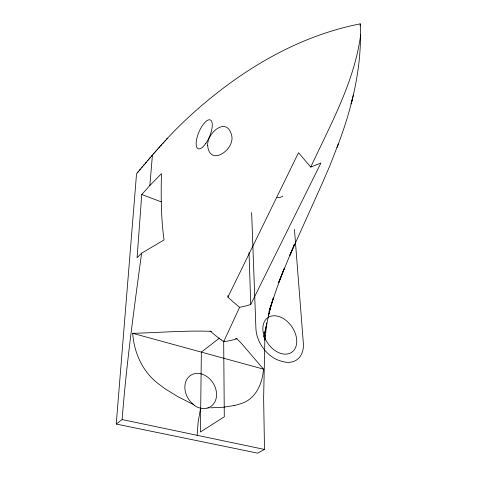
<?xml version="1.0" encoding="UTF-8"?>
<svg xmlns="http://www.w3.org/2000/svg" width="477" height="477" viewBox="0 0 477 477"><rect width="100%" height="100%" fill="white"/><g stroke="black" fill="none" stroke-linecap="round" stroke-linejoin="round"><path stroke-width="0.72" d="M336.995 147.506C352.157 108.255 362.383 66.142 360.224 23.85C299.079 35.882 244.236 68.306 197.788 108.947A457.64 232.019 -14.3 0 0 167.141 138.586M360.189 25.841L360.224 23.85M197.15 435.298L198.128 422.115L200.573 408.151A17.577 15.699 -83.8 0 1 194.151 405.194M264.932 335.146L263.638 398.17L264.496 449.429L257.699 453.15L116.239 424.053L136.547 173.735L152.449 155.013L149.832 185.529L141.752 194.521L137.072 257.759L141.591 253.204L164.04 239.937C160.993 217.983 160.922 195.761 161.447 173.652L149.832 185.529M116.239 424.053L122.136 419.563C126.387 363.868 134.168 308.536 141.591 253.204M360.678 34.797C354.393 81.984 330.507 124.485 310.748 167.093L298.524 152.712L227.917 297.111A118.052 75.235 49.1 0 0 232.943 301.714L239.579 307.319L245.983 305.888A127.353 85.782 43 0 0 250.741 304.469L320.92 163.003L310.748 167.093M264.771 340.155L266.905 322.887L263.864 337.114L270.847 305.191M235.507 338.354L236.92 338.771L241.255 343.184L263.495 369.132C262.505 383.603 255.6 399.625 240.402 403.786A93.784 70.691 50.7 0 1 234.064 405.557M270.513 306.508L268.426 315.494L273.333 297.916L269.052 311.553L277.042 287.637L284.429 268.062L278.646 282.42L292.967 247.849M353.362 95.06L351.108 103.903L352.139 99.902M338.288 144.012L330.024 165.298L322.661 182.441L289.897 255.284L294.321 244.504M293.516 246.508L294.333 244.492M221.095 339.815L223.689 341.705L239.579 307.319M137.513 172.567L138.479 171.398M139.451 170.229L140.429 169.061M141.407 167.892L142.39 166.723M143.38 165.555L144.37 164.38M145.366 163.212L146.367 162.043M147.369 160.868L150.404 157.356M151.424 156.182L154.244 152.962M153.344 153.988L167.171 138.604L166.229 139.63M155.15 151.936L156.057 150.911M156.969 149.885L157.881 148.86M158.793 147.834L159.717 146.809M160.636 145.783L161.56 144.758M162.49 143.732L163.42 142.706M164.356 141.681L165.292 140.655M219.533 338.062L201.354 352.115L200.423 432.007L224.291 416.791L223.683 340.846M209.051 407.799L207.048 408.127M234.07 405.563L223.063 407.269L210.548 407.811M223.689 341.705L226.259 341.299A128.486 90.469 43.6 0 0 236.926 338.789M190.204 402.94L177.706 396.578L165.811 389.244A93.975 71.001 50.5 0 1 158.793 384.074C142.79 372.215 134.007 352.902 132.719 333.322C158.948 332.666 185.362 330.364 211.484 331.342M122.136 419.563L264.496 449.429M132.719 333.322L263.495 369.132M141.752 194.521L161.274 201.878M193.066 404.246L194.187 405.14M192.303 403.9L192.684 404.073M191.921 403.727L191.349 403.47M190.579 403.119L190.961 403.292M294.44 229.419L303.336 343.041A28.077 19.485 55.6 0 1 282.706 361.554A63.668 43.365 53.2 0 1 278.663 360.332A28.119 19.563 55.4 0 1 255.916 328.605L251.635 212.629M249.024 252.56L250.735 304.463M227.899 295.621L227.917 297.111M207.036 408.073A17.577 14.62 -83 0 1 200.567 408.181M193.263 404.335A18.543 14.668 57.9 0 1 188.463 377.194A18.543 14.668 57.9 0 1 212.998 382.906A18.543 14.668 57.9 0 1 208.109 407.787M221.101 339.797A120.329 80.482 49.5 0 1 210.059 330.949M282.807 196.13A18.096 10.971 46.8 0 1 277.101 197.615M207.674 145.551C209.665 167.773 236.753 148.687 231.291 134.109C225.746 116.37 206.702 133.709 207.674 145.551M263.197 332.421A21.042 14.608 55.4 0 0 291.059 352.712A21.042 14.608 55.4 0 0 285.133 319.739A21.042 14.608 55.4 0 0 263.197 332.421M205.766 143.476A15.628 5.76 -67.1 0 0 210.309 119.93A15.628 5.76 -67.1 0 0 196.59 139.57A15.628 5.76 -67.1 0 0 205.766 143.476"/></g></svg>
